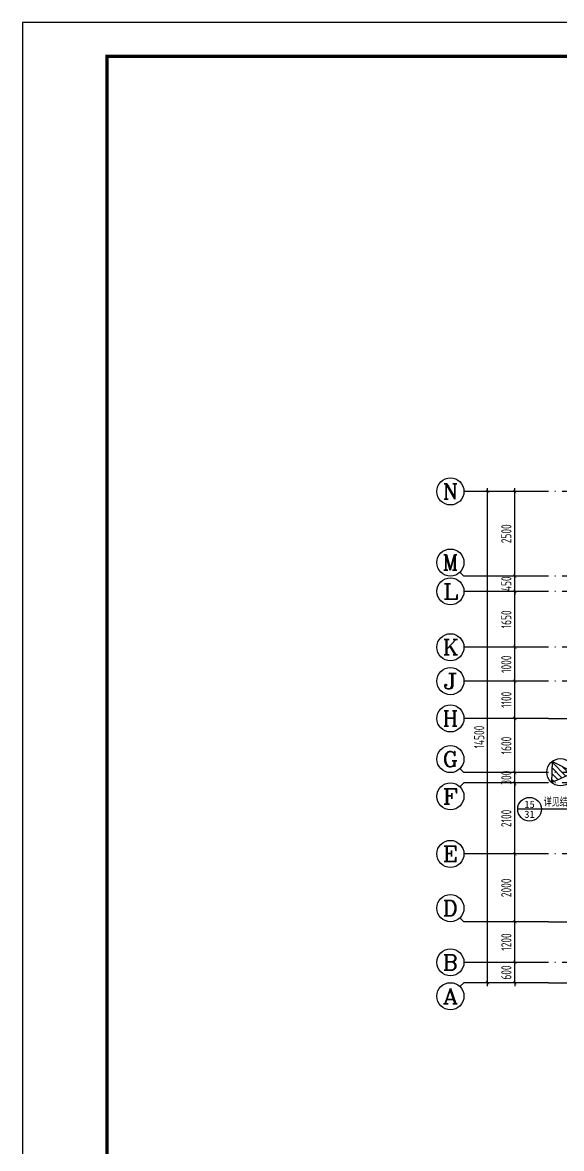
# Model space of a CAD drawing. Extents: x 826826 to 1642106, y -156213 to 399140.
# Drawn here: x 1269219 to 1285142, y 322108 to 355342 of the extents above; entities that cross this region are included whole.
import ezdxf
from ezdxf.enums import TextEntityAlignment as Align

# ---------------------------------------------------------------- set-up
doc = ezdxf.new("R2010")
doc.units = 0
doc.header["$LTSCALE"] = 1000
doc.linetypes.add('DOTE', pattern=[2.42, 2, -0.2, 0.02, -0.2])
doc.layers.get('0').update_dxf_attribs({"linetype": 'CONTINUOUS'})
doc.layers.get('DEFPOINTS').update_dxf_attribs({"linetype": 'CONTINUOUS'})
for name, color, linetype in [('-TK', 7, 'CONTINUOUS'), ('A-AXIS', 1, 'CONTINUOUS'), ('A-DOTE', 10, 'DOTE'), ('AXIS_TEXT', 4, 'CONTINUOUS'), ('DIM_IDEN', 67, 'CONTINUOUS'), ('PUB_TEXT', 2, 'CONTINUOUS'), ('S-X详图标注', 3, 'CONTINUOUS'), ('S-Y一般标注', 3, 'CONTINUOUS')]:
    doc.layers.add(name, color=color, linetype=linetype)
doc.styles.add('_TCH_AXIS', font='COMPLEX', dxfattribs={"bigfont": 'GBCBIG'})
doc.styles.add('_TCH_LABEL', font='simhei.ttf')
doc.styles.add('COMPLEX', font='COMPLEX')
doc.styles.add('TSSD_DIMENSION', font='Tssdeng.shx', dxfattribs={"width": 0.7, "bigfont": 'tssdchn.shx'})
doc.dimstyles.new('TSSD_100_100$0', dxfattribs={"dimtxt": 300, "dimasz": 80, "dimexe": 100, "dimexo": 250, "dimgap": 100, "dimtad": 1, "dimdec": 0, "dimzin": 0, "dimdsep": 46, "dimtxsty": 'TSSD_DIMENSION', "dimblk": 'ARCHTICK', "dimcen": 0, "dimdle": 100, "dimclrd": 3, "dimclre": 3, "dimclrt": 7, "dimadec": 0, "dimazin": 0, "dimtfac": 1, "dimtdec": 0, "dimtix": 1, "dimtmove": 2, "dimatfit": 3, "dimldrblk": 'ARCHTICK', "dimfxl": 0, "dimtolj": 1, "dimtzin": 0, "dimarcsym": 0})

# ---------------------------------------------------------------- blocks, each defined once
blk = doc.blocks.new('A1')
blk.add_lwpolyline([(0, 59400), (0, 0), (84100, 0), (84100, 59400)], close=True)
at = {"const_width": 100}
blk.add_lwpolyline([(2500, 58400), (2500, 1000), (83100, 1000), (83100, 58400)], close=True, dxfattribs=at)
blk = doc.blocks.new('_ArchTick')
at = {"color": 0, "linetype": 'ByBlock', "const_width": 0.15}
blk.add_lwpolyline([(-0.5, -0.5), (0.5, 0.5)], dxfattribs=at)
blk = doc.blocks.new('*D36')
at = {"layer": 'DEFPOINTS', "color": 0}
for p in [(738721, 334882), (739721, 334882), (739721, 334282)]:
    blk.add_point(p, dxfattribs=at)
at = {"layer": 'S-Y一般标注', "color": 0, "lineweight": -2}
for p, q in [((739471, 334882), (738621, 334882)), ((738721, 334882), (738721, 334982)), ((738721, 334282), (738721, 334882)), ((739471, 334282), (738621, 334282)), ((738721, 334282), (738721, 334182))]:
    blk.add_line(p, q, dxfattribs=at)
at = {"layer": 'S-Y一般标注', "color": 0, "lineweight": -2, "xscale": 100, "yscale": 100, "zscale": 100}
for p, rotation in [((738721, 334882), 270), ((738721, 334282), 90)]:
    blk.add_blockref('_ArchTick', p, dxfattribs=dict(at, rotation=rotation))
at = {"layer": 'S-Y一般标注', "color": 7, "insert": (738471, 334582), "char_height": 300, "attachment_point": 5, "rotation": 90, "style": 'TSSD_DIMENSION'}
blk.add_mtext('\\A1;600', dxfattribs=at)
blk = doc.blocks.new('*D37')
at = {"layer": 'DEFPOINTS', "color": 0}
for p in [(738721, 336082), (739721, 336082), (739721, 334882)]:
    blk.add_point(p, dxfattribs=at)
at = {"layer": 'S-Y一般标注', "color": 0, "lineweight": -2}
for p, q in [((739471, 336082), (738621, 336082)), ((738721, 334782), (738721, 336182)), ((739471, 334882), (738621, 334882))]:
    blk.add_line(p, q, dxfattribs=at)
at = {"layer": 'S-Y一般标注', "color": 0, "lineweight": -2, "xscale": 100, "yscale": 100, "zscale": 100}
for p, rotation in [((738721, 336082), 90), ((738721, 334882), 270)]:
    blk.add_blockref('_ArchTick', p, dxfattribs=dict(at, rotation=rotation))
at = {"layer": 'S-Y一般标注', "color": 7, "insert": (738471, 335482), "char_height": 300, "attachment_point": 5, "rotation": 90, "style": 'TSSD_DIMENSION'}
blk.add_mtext('\\A1;1200', dxfattribs=at)
blk = doc.blocks.new('*D38')
at = {"layer": 'DEFPOINTS', "color": 0}
for p in [(738721, 338082), (739721, 338082), (739721, 336082)]:
    blk.add_point(p, dxfattribs=at)
at = {"layer": 'S-Y一般标注', "color": 0, "lineweight": -2}
for p, q in [((739471, 338082), (738621, 338082)), ((738721, 335982), (738721, 338182)), ((739471, 336082), (738621, 336082))]:
    blk.add_line(p, q, dxfattribs=at)
at = {"layer": 'S-Y一般标注', "color": 0, "lineweight": -2, "xscale": 100, "yscale": 100, "zscale": 100}
for p, rotation in [((738721, 338082), 90), ((738721, 336082), 270)]:
    blk.add_blockref('_ArchTick', p, dxfattribs=dict(at, rotation=rotation))
at = {"layer": 'S-Y一般标注', "color": 7, "insert": (738471, 337082), "char_height": 300, "attachment_point": 5, "rotation": 90, "style": 'TSSD_DIMENSION'}
blk.add_mtext('\\A1;2000', dxfattribs=at)
blk = doc.blocks.new('*D39')
at = {"layer": 'DEFPOINTS', "color": 0}
for p in [(738721, 340182), (739721, 340182), (739721, 338082)]:
    blk.add_point(p, dxfattribs=at)
at = {"layer": 'S-Y一般标注', "color": 0, "lineweight": -2}
for p, q in [((739471, 340182), (738621, 340182)), ((738721, 337982), (738721, 340282)), ((739471, 338082), (738621, 338082))]:
    blk.add_line(p, q, dxfattribs=at)
at = {"layer": 'S-Y一般标注', "color": 0, "lineweight": -2, "xscale": 100, "yscale": 100, "zscale": 100}
for p, rotation in [((738721, 340182), 90), ((738721, 338082), 270)]:
    blk.add_blockref('_ArchTick', p, dxfattribs=dict(at, rotation=rotation))
at = {"layer": 'S-Y一般标注', "color": 7, "insert": (738471, 339132), "char_height": 300, "attachment_point": 5, "rotation": 90, "style": 'TSSD_DIMENSION'}
blk.add_mtext('\\A1;2100', dxfattribs=at)
blk = doc.blocks.new('*D40')
at = {"layer": 'DEFPOINTS', "color": 0}
for p in [(738721, 340482), (739721, 340482), (739721, 340182)]:
    blk.add_point(p, dxfattribs=at)
at = {"layer": 'S-Y一般标注', "color": 0, "lineweight": -2}
for p, q in [((739471, 340482), (738621, 340482)), ((738721, 340482), (738721, 340582)), ((738721, 340182), (738721, 340482)), ((739471, 340182), (738621, 340182)), ((738721, 340182), (738721, 340082))]:
    blk.add_line(p, q, dxfattribs=at)
at = {"layer": 'S-Y一般标注', "color": 0, "lineweight": -2, "xscale": 100, "yscale": 100, "zscale": 100}
for p, rotation in [((738721, 340482), 270), ((738721, 340182), 90)]:
    blk.add_blockref('_ArchTick', p, dxfattribs=dict(at, rotation=rotation))
at = {"layer": 'S-Y一般标注', "color": 7, "insert": (738471, 340332), "char_height": 300, "attachment_point": 5, "rotation": 90, "style": 'TSSD_DIMENSION'}
blk.add_mtext('\\A1;300', dxfattribs=at)
blk = doc.blocks.new('*D41')
at = {"layer": 'DEFPOINTS', "color": 0}
for p in [(738721, 342082), (739721, 342082), (739721, 340482)]:
    blk.add_point(p, dxfattribs=at)
at = {"layer": 'S-Y一般标注', "color": 0, "lineweight": -2}
for p, q in [((739471, 342082), (738621, 342082)), ((738721, 340382), (738721, 342182)), ((739471, 340482), (738621, 340482))]:
    blk.add_line(p, q, dxfattribs=at)
at = {"layer": 'S-Y一般标注', "color": 0, "lineweight": -2, "xscale": 100, "yscale": 100, "zscale": 100}
for p, rotation in [((738721, 342082), 90), ((738721, 340482), 270)]:
    blk.add_blockref('_ArchTick', p, dxfattribs=dict(at, rotation=rotation))
at = {"layer": 'S-Y一般标注', "color": 7, "insert": (738471, 341282), "char_height": 300, "attachment_point": 5, "rotation": 90, "style": 'TSSD_DIMENSION'}
blk.add_mtext('\\A1;1600', dxfattribs=at)
blk = doc.blocks.new('*D42')
at = {"layer": 'DEFPOINTS', "color": 0}
for p in [(738721, 343182), (739721, 343182), (739721, 342082)]:
    blk.add_point(p, dxfattribs=at)
at = {"layer": 'S-Y一般标注', "color": 0, "lineweight": -2}
for p, q in [((739471, 343182), (738621, 343182)), ((738721, 341982), (738721, 343282)), ((739471, 342082), (738621, 342082))]:
    blk.add_line(p, q, dxfattribs=at)
at = {"layer": 'S-Y一般标注', "color": 0, "lineweight": -2, "xscale": 100, "yscale": 100, "zscale": 100}
for p, rotation in [((738721, 343182), 90), ((738721, 342082), 270)]:
    blk.add_blockref('_ArchTick', p, dxfattribs=dict(at, rotation=rotation))
at = {"layer": 'S-Y一般标注', "color": 7, "insert": (738471, 342632), "char_height": 300, "attachment_point": 5, "rotation": 90, "style": 'TSSD_DIMENSION'}
blk.add_mtext('\\A1;1100', dxfattribs=at)
blk = doc.blocks.new('*D43')
at = {"layer": 'DEFPOINTS', "color": 0}
for p in [(738721, 344182), (739721, 344182), (739721, 343182)]:
    blk.add_point(p, dxfattribs=at)
at = {"layer": 'S-Y一般标注', "color": 0, "lineweight": -2}
for p, q in [((739471, 344182), (738621, 344182)), ((738721, 343082), (738721, 344282)), ((739471, 343182), (738621, 343182))]:
    blk.add_line(p, q, dxfattribs=at)
at = {"layer": 'S-Y一般标注', "color": 0, "lineweight": -2, "xscale": 100, "yscale": 100, "zscale": 100}
for p, rotation in [((738721, 344182), 90), ((738721, 343182), 270)]:
    blk.add_blockref('_ArchTick', p, dxfattribs=dict(at, rotation=rotation))
at = {"layer": 'S-Y一般标注', "color": 7, "insert": (738471, 343682), "char_height": 300, "attachment_point": 5, "rotation": 90, "style": 'TSSD_DIMENSION'}
blk.add_mtext('\\A1;1000', dxfattribs=at)
blk = doc.blocks.new('*D44')
at = {"layer": 'DEFPOINTS', "color": 0}
for p in [(738721, 345832), (739721, 345832), (739721, 344182)]:
    blk.add_point(p, dxfattribs=at)
at = {"layer": 'S-Y一般标注', "color": 0, "lineweight": -2}
for p, q in [((739471, 345832), (738621, 345832)), ((738721, 344082), (738721, 345932)), ((739471, 344182), (738621, 344182))]:
    blk.add_line(p, q, dxfattribs=at)
at = {"layer": 'S-Y一般标注', "color": 0, "lineweight": -2, "xscale": 100, "yscale": 100, "zscale": 100}
for p, rotation in [((738721, 345832), 90), ((738721, 344182), 270)]:
    blk.add_blockref('_ArchTick', p, dxfattribs=dict(at, rotation=rotation))
at = {"layer": 'S-Y一般标注', "color": 7, "insert": (738471, 345007), "char_height": 300, "attachment_point": 5, "rotation": 90, "style": 'TSSD_DIMENSION'}
blk.add_mtext('\\A1;1650', dxfattribs=at)
blk = doc.blocks.new('*D45')
at = {"layer": 'DEFPOINTS', "color": 0}
for p in [(738721, 346282), (739721, 346282), (739721, 345832)]:
    blk.add_point(p, dxfattribs=at)
at = {"layer": 'S-Y一般标注', "color": 0, "lineweight": -2}
for p, q in [((738721, 346282), (738721, 346382)), ((739471, 346282), (738621, 346282)), ((738721, 345832), (738721, 346282)), ((739471, 345832), (738621, 345832)), ((738721, 345832), (738721, 345732))]:
    blk.add_line(p, q, dxfattribs=at)
at = {"layer": 'S-Y一般标注', "color": 0, "lineweight": -2, "xscale": 100, "yscale": 100, "zscale": 100}
for p, rotation in [((738721, 346282), 270), ((738721, 345832), 90)]:
    blk.add_blockref('_ArchTick', p, dxfattribs=dict(at, rotation=rotation))
at = {"layer": 'S-Y一般标注', "color": 7, "insert": (738471, 346057), "char_height": 300, "attachment_point": 5, "rotation": 90, "style": 'TSSD_DIMENSION'}
blk.add_mtext('\\A1;450', dxfattribs=at)
blk = doc.blocks.new('*D46')
at = {"layer": 'DEFPOINTS', "color": 0}
for p in [(738721, 348782), (739721, 348782), (739721, 346282)]:
    blk.add_point(p, dxfattribs=at)
at = {"layer": 'S-Y一般标注', "color": 0, "lineweight": -2}
for p, q in [((739471, 348782), (738621, 348782)), ((738721, 346182), (738721, 348882)), ((739471, 346282), (738621, 346282))]:
    blk.add_line(p, q, dxfattribs=at)
at = {"layer": 'S-Y一般标注', "color": 0, "lineweight": -2, "xscale": 100, "yscale": 100, "zscale": 100}
for p, rotation in [((738721, 348782), 90), ((738721, 346282), 270)]:
    blk.add_blockref('_ArchTick', p, dxfattribs=dict(at, rotation=rotation))
at = {"layer": 'S-Y一般标注', "color": 7, "insert": (738471, 347532), "char_height": 300, "attachment_point": 5, "rotation": 90, "style": 'TSSD_DIMENSION'}
blk.add_mtext('\\A1;2500', dxfattribs=at)
blk = doc.blocks.new('*D47')
at = {"layer": 'DEFPOINTS', "color": 0}
for p in [(737921, 348782), (739721, 348782), (739721, 334282)]:
    blk.add_point(p, dxfattribs=at)
at = {"layer": 'S-Y一般标注', "color": 0, "lineweight": -2}
for p, q in [((739471, 348782), (737821, 348782)), ((737921, 334182), (737921, 348882)), ((739471, 334282), (737821, 334282))]:
    blk.add_line(p, q, dxfattribs=at)
at = {"layer": 'S-Y一般标注', "color": 0, "lineweight": -2, "xscale": 100, "yscale": 100, "zscale": 100}
for p, rotation in [((737921, 348782), 90), ((737921, 334282), 270)]:
    blk.add_blockref('_ArchTick', p, dxfattribs=dict(at, rotation=rotation))
at = {"layer": 'S-Y一般标注', "color": 7, "insert": (737671, 341532), "char_height": 300, "attachment_point": 5, "rotation": 90, "style": 'TSSD_DIMENSION'}
blk.add_mtext('\\A1;14500', dxfattribs=at)
blk = doc.blocks.new('_AXISO')
blk.add_circle((0, 0), 0.5)
at = {"layer": 'AXIS_TEXT', "style": 'COMPLEX', "width": 1.041667}
blk.add_attdef('A', text='', height=0.56, dxfattribs=at).set_placement((-0.25, -0.28), (0.25, -0.28), align=Align.FIT)
blk = doc.blocks.new('20210805.12141193')
at = {"layer": 'DIM_IDEN'}
for p, q in [((13926, 17845), (14835, 17845)), ((13926, 16505), (13926, 17845)), ((15535, 17845), (14835, 17845)), ((9145, 15098), (8445, 15098)), ((9990, 15098), (9145, 15098)), ((10716, 15098), (9990, 15098)), ((16916, 15098), (17642, 15098)), ((17642, 15098), (18487, 15098)), ((19187, 15098), (18487, 15098)), ((5090, 14211), (4390, 14211)), ((5999, 14211), (5090, 14211)), ((5999, 11905), (5999, 14211)), ((7149, 14211), (6449, 14211)), ((8058, 14211), (7149, 14211)), ((8058, 11905), (8058, 14211)), ((18555, 14211), (19464, 14211)), ((18555, 10905), (18555, 14211)), ((20164, 14211), (19464, 14211)), ((20974, 14211), (21883, 14211)), ((20974, 11905), (20974, 14211)), ((22583, 14211), (21883, 14211)), ((23033, 14211), (23942, 14211)), ((23033, 11905), (23033, 14211)), ((24642, 14211), (23942, 14211)), ((2669, 12461), (1969, 12461)), ((3578, 12461), (2669, 12461)), ((3578, 10905), (3578, 12461)), ((10018, 12511), (9318, 12511)), ((10477, 12511), (10018, 12511)), ((10477, 10905), (10477, 12511)), ((25454, 12461), (26363, 12461)), ((25454, 10905), (25454, 12461)), ((27063, 12461), (26363, 12461)), ((11816, 10649), (12274, 10649)), ((11816, 9805), (11816, 10649)), ((12774, 10649), (12274, 10649)), ((16758, 10649), (16258, 10649)), ((17216, 10649), (16758, 10649)), ((17216, 9805), (17216, 10649)), ((1103, 7223), (403, 7223)), ((1850, 7223), (1103, 7223)), ((2416, 7223), (1850, 7223)), ((3706, 3405), (3706, 2166)), ((25326, 3405), (25326, 2166)), ((4923, 2530), (5370, 2530)), ((5370, 2530), (6486, 2530)), ((6986, 2530), (6486, 2530)), ((22546, 2530), (22046, 2530)), ((23662, 2530), (22546, 2530)), ((24109, 2530), (23662, 2530)), ((2797, 2166), (2097, 2166)), ((3706, 2166), (2797, 2166)), ((9689, 2205), (9689, 850)), ((11512, 2195), (11512, 850)), ((13532, 2205), (13532, 850)), ((15499, 2205), (15499, 850)), ((17542, 2195), (17542, 850)), ((19343, 2205), (19343, 850)), ((25326, 2166), (26235, 2166)), ((26935, 2166), (26235, 2166)), ((8780, 850), (8080, 850)), ((9689, 850), (8780, 850)), ((10603, 850), (9903, 850)), ((11512, 850), (10603, 850)), ((12623, 850), (11923, 850)), ((13532, 850), (12623, 850)), ((15499, 850), (16408, 850)), ((17108, 850), (16408, 850)), ((17542, 850), (18451, 850)), ((19151, 850), (18451, 850)), ((19343, 850), (20252, 850)), ((20952, 850), (20252, 850))]:
    blk.add_line(p, q, dxfattribs=at)
for points, const_width in [([(14031, 16505), (14031, 16705)], 35), ([(10716, 15203), (10516, 15203)], 35), ([(16916, 15203), (17116, 15203)], 35), ([(5894, 11905), (5894, 12105)], 35), ([(7953, 11905), (7953, 12105)], 35), ([(21079, 11905), (21079, 12105)], 35), ([(23138, 11905), (23138, 12105)], 35), ([(3473, 10905), (3473, 11105)], 35), ([(10372, 10905), (10372, 11105)], 35), ([(18660, 10905), (18660, 11105)], 35), ([(25559, 10905), (25559, 11105)], 35), ([(11891, 9805), (11891, 9947)], 25), ([(17141, 9805), (17141, 9947)], 25), ([(2416, 7328), (2216, 7328)], 35), ([(3601, 3405), (3601, 3205)], 35), ([(25431, 3405), (25431, 3205)], 35), ([(4923, 2455), (5066, 2455)], 25), ([(24109, 2455), (23966, 2455)], 25), ([(9584, 2205), (9584, 2005)], 35), ([(11407, 2195), (11407, 1995)], 35), ([(13427, 2205), (13427, 2005)], 35), ([(15604, 2205), (15604, 2005)], 35), ([(17647, 2195), (17647, 1995)], 35), ([(19448, 2205), (19448, 2005)], 35)]:
    blk.add_lwpolyline(points, dxfattribs=dict(at, const_width=const_width))
for centre, radius in [((15185, 17845), 350), ((8795, 15098), 350), ((18837, 15098), 350), ((4740, 14211), 350), ((6799, 14211), 350), ((19814, 14211), 350), ((22233, 14211), 350), ((24292, 14211), 350), ((2319, 12461), 350), ((9668, 12511), 350), ((26713, 12461), 350), ((12524, 10649), 250), ((16508, 10649), 250), ((753, 7223), 350), ((6736, 2530), 250), ((22296, 2530), 250), ((2447, 2166), 350), ((26585, 2166), 350), ((8430, 850), 350), ((10253, 850), 350), ((12273, 850), 350), ((16758, 850), 350), ((18801, 850), 350), ((20602, 850), 350)]:
    blk.add_circle(centre, radius, dxfattribs=at)
at = {"layer": 'PUB_TEXT', "style": '_TCH_AXIS'}
for height, p in [(236.3, (14105, 17928)), (236.3, (9215, 15182)), (236.3, (17757, 15182)), (236.3, (5160, 14295)), (236.3, (7219, 14295)), (236.3, (18734, 14295)), (236.3, (21153, 14295)), (236.3, (23213, 14295)), (236.3, (2739, 12545)), (236.3, (10088, 12595)), (236.3, (25634, 12545)), (168.8, (11752, 10709)), (168.8, (16808, 10709)), (236.3, (1173, 7306)), (168.8, (5965, 2589)), (168.8, (22596, 2589)), (236.3, (2867, 2249)), (236.3, (25505, 2249)), (236.3, (8850, 933)), (236.3, (10673, 933)), (236.3, (12694, 933)), (236.3, (15679, 933)), (236.3, (17721, 933)), (236.3, (19522, 933))]:
    blk.add_text('详见结施', height=height, dxfattribs=at).set_placement(p)
at = {"layer": 'PUB_TEXT', "style": '_TCH_LABEL'}
for s, height, width, p, p2 in [('13', 212.7, 1.00565, (15031, 17885), (15339, 17885)), ('30', 212, 1.017143, (15030, 17592), (15340, 17592)), ('20', 213.8, 0.988889, (8643, 15139), (8947, 15139)), ('20', 213.8, 0.988889, (18685, 15139), (18989, 15139)), ('31', 212.3, 1.011364, (8641, 14845), (8950, 14845)), ('31', 212.3, 1.011364, (18682, 14845), (18991, 14845)), ('9', 242, 1.011364, (4652, 14250), (4828, 14250)), ('10', 213.8, 0.988889, (6647, 14252), (6951, 14252)), ('11', 210.8, 1.034884, (19657, 14252), (19971, 14252)), ('10', 213.8, 0.988889, (22081, 14252), (22385, 14252)), ('9', 242, 1.011364, (24204, 14250), (24380, 14250)), ('29', 211.6, 1.022989, (4584, 13959), (4895, 13959)), ('29', 211.6, 1.022989, (6644, 13959), (6955, 13959)), ('29', 211.6, 1.022989, (19658, 13959), (19969, 13959)), ('29', 211.6, 1.022989, (22077, 13959), (22388, 13959)), ('29', 211.6, 1.022989, (24136, 13959), (24448, 13959)), ('7', 241, 1.053254, (2228, 12500), (2410, 12500)), ('11', 210.8, 1.034884, (9511, 12552), (9825, 12552)), ('8', 242, 1.017143, (26625, 12500), (26801, 12500)), ('28', 212.3, 1.011364, (2164, 12208), (2473, 12208)), ('29', 211.6, 1.022989, (9512, 12259), (9824, 12259)), ('28', 212.3, 1.011364, (26559, 12208), (26867, 12208)), ('12', 151.1, 1.022989, (12412, 10679), (12635, 10679)), ('12', 151.1, 1.022989, (16397, 10679), (16619, 10679)), ('30', 151.4, 1.017143, (12413, 10469), (12634, 10469)), ('28', 151.4, 1.017143, (16398, 10469), (16619, 10469)), ('15', 211.2, 1.028902, (597, 7263), (909, 7263)), ('31', 212.3, 1.011364, (599, 6970), (907, 6970)), ('6', 173, 1.011364, (6673, 2558), (6799, 2558)), ('6', 173, 1.011364, (22233, 2558), (22358, 2558)), ('1', 241, 1.034884, (2357, 2205), (2537, 2205)), ('27', 151.1, 1.022989, (6625, 2350), (6847, 2350)), ('27', 151.1, 1.022989, (22184, 2350), (22407, 2350)), ('3', 242, 1.00565, (26498, 2205), (26672, 2205)), ('25', 212.7, 1.00565, (2293, 1913), (2601, 1913)), ('26', 211.6, 1.022989, (26429, 1914), (26741, 1914)), ('4', 241, 1.034884, (8340, 889), (8520, 889)), ('5', 241, 1.028902, (10163, 889), (10342, 889)), ('2', 241, 1.022989, (12185, 889), (12362, 889)), ('2', 241, 1.022989, (16669, 889), (16847, 889)), ('5', 241, 1.028902, (18711, 889), (18890, 889)), ('4', 241, 1.034884, (20512, 889), (20692, 889)), ('26', 211.6, 1.022989, (8274, 598), (8586, 598)), ('27', 211.6, 1.022989, (10097, 598), (10408, 598)), ('25', 212.7, 1.00565, (12120, 597), (12427, 597)), ('25', 212.7, 1.00565, (16604, 597), (16912, 597)), ('27', 211.6, 1.022989, (18645, 598), (18956, 598)), ('26', 211.6, 1.022989, (20446, 598), (20758, 598))]:
    blk.add_text(s, height=height, dxfattribs=dict(at, width=width)).set_placement(p, p2, align=Align.FIT)
blk = doc.blocks.new('20210801.08473688')
at = {"layer": 'A-AXIS'}
for p, q in [((3300, 18800), (800, 18800)), ((682.8, 16417.2), (800, 16300)), ((3300, 16300), (800, 16300)), ((3300, 15850), (800, 15850)), ((3300, 14200), (800, 14200)), ((3300, 13200), (800, 13200)), ((3300, 12100), (800, 12100)), ((682.8, 10617.2), (800, 10500)), ((3300, 10500), (800, 10500)), ((682.8, 10082.8), (800, 10200)), ((3300, 10200), (800, 10200)), ((3300, 8100), (800, 8100)), ((682.8, 6217.2), (800, 6100)), ((3300, 6100), (800, 6100)), ((3300, 4900), (800, 4900)), ((682.8, 4182.8), (800, 4300)), ((3300, 4300), (800, 4300))]:
    blk.add_line(p, q, dxfattribs=at)
at = {"layer": 'A-DOTE'}
for p, q in [((54100, 18800), (3300, 18800)), ((54100, 16300), (3300, 16300)), ((54100, 15850), (3300, 15850)), ((54100, 14200), (3300, 14200)), ((54100, 13200), (3300, 13200)), ((3300, 12100), (54100, 12100)), ((54100, 10500), (3300, 10500)), ((54100, 10200), (3300, 10200)), ((54100, 8100), (3300, 8100)), ((3300, 6100), (54100, 6100)), ((54100, 4900), (3300, 4900)), ((3300, 4300), (54100, 4300))]:
    blk.add_line(p, q, dxfattribs=at)
at = {"layer": 'A-AXIS'}
ref = blk.add_blockref('_AXISO', (400, 18800), dxfattribs=dict(at, xscale=800, yscale=800, zscale=800))
ref.add_attrib('A', 'N', dxfattribs={"layer": 'AXIS_TEXT', "height": 452.5, "style": '_TCH_AXIS', "width": 1.105263}).set_placement((173.7, 18573.7), (626.3, 18573.7), align=Align.FIT)
ref = blk.add_blockref('_AXISO', (400, 16700), dxfattribs=dict(at, xscale=800, yscale=800, zscale=800))
ref.add_attrib('A', 'M', dxfattribs={"layer": 'AXIS_TEXT', "height": 452.5, "style": '_TCH_AXIS'}).set_placement((173.7, 16473.7), (626.3, 16473.7), align=Align.FIT)
ref = blk.add_blockref('_AXISO', (400, 15850), dxfattribs=dict(at, xscale=800, yscale=800, zscale=800))
ref.add_attrib('A', 'L', dxfattribs={"layer": 'AXIS_TEXT', "height": 452.5, "style": '_TCH_AXIS', "width": 1.4}).set_placement((173.7, 15623.7), (626.3, 15623.7), align=Align.FIT)
ref = blk.add_blockref('_AXISO', (400, 14200), dxfattribs=dict(at, xscale=800, yscale=800, zscale=800))
ref.add_attrib('A', 'K', dxfattribs={"layer": 'AXIS_TEXT', "height": 452.5, "style": '_TCH_AXIS', "width": 1.105263}).set_placement((173.7, 13973.7), (626.3, 13973.7), align=Align.FIT)
ref = blk.add_blockref('_AXISO', (400, 13200), dxfattribs=dict(at, xscale=800, yscale=800, zscale=800))
ref.add_attrib('A', 'J', dxfattribs={"layer": 'AXIS_TEXT', "height": 452.5, "style": '_TCH_AXIS', "width": 1.909091}).set_placement((173.7, 12973.7), (626.3, 12973.7), align=Align.FIT)
ref = blk.add_blockref('_AXISO', (400, 12100), dxfattribs=dict(at, xscale=800, yscale=800, zscale=800))
ref.add_attrib('A', 'H', dxfattribs={"layer": 'AXIS_TEXT', "height": 452.5, "style": '_TCH_AXIS', "width": 1.05}).set_placement((173.7, 11873.7), (626.3, 11873.7), align=Align.FIT)
ref = blk.add_blockref('_AXISO', (400, 10900), dxfattribs=dict(at, xscale=800, yscale=800, zscale=800))
ref.add_attrib('A', 'G', dxfattribs={"layer": 'AXIS_TEXT', "height": 452.5, "style": '_TCH_AXIS', "width": 1.166667}).set_placement((173.7, 10673.7), (626.3, 10673.7), align=Align.FIT)
ref = blk.add_blockref('_AXISO', (400, 9800), dxfattribs=dict(at, xscale=800, yscale=800, zscale=800))
ref.add_attrib('A', 'F', dxfattribs={"layer": 'AXIS_TEXT', "height": 452.5, "style": '_TCH_AXIS', "width": 1.3125}).set_placement((173.7, 9573.7), (626.3, 9573.7), align=Align.FIT)
ref = blk.add_blockref('_AXISO', (400, 8100), dxfattribs=dict(at, xscale=800, yscale=800, zscale=800))
ref.add_attrib('A', 'E', dxfattribs={"layer": 'AXIS_TEXT', "height": 452.5, "style": '_TCH_AXIS', "width": 1.3125}).set_placement((173.7, 7873.7), (626.3, 7873.7), align=Align.FIT)
ref = blk.add_blockref('_AXISO', (400, 6500), dxfattribs=dict(at, xscale=800, yscale=800, zscale=800))
ref.add_attrib('A', 'D', dxfattribs={"layer": 'AXIS_TEXT', "height": 452.5, "style": '_TCH_AXIS', "width": 1.235294}).set_placement((173.7, 6273.7), (626.3, 6273.7), align=Align.FIT)
ref = blk.add_blockref('_AXISO', (400, 4900), dxfattribs=dict(at, xscale=800, yscale=800, zscale=800))
ref.add_attrib('A', 'B', dxfattribs={"layer": 'AXIS_TEXT', "height": 452.5, "style": '_TCH_AXIS', "width": 1.235294}).set_placement((173.7, 4673.7), (626.3, 4673.7), align=Align.FIT)
ref = blk.add_blockref('_AXISO', (400, 3900), dxfattribs=dict(at, xscale=800, yscale=800, zscale=800))
ref.add_attrib('A', 'A', dxfattribs={"layer": 'AXIS_TEXT', "height": 452.5, "style": '_TCH_AXIS', "width": 1.166667}).set_placement((173.7, 3673.7), (626.3, 3673.7), align=Align.FIT)
at = {"layer": 'S-Y一般标注'}
for p1, p2, distance, picture, middle in [((3300, 4300), (3300, 18800), 1800, '*D47', (1250, 11550)), ((3300, 16300), (3300, 18800), 1000, '*D46', (2050, 17550)), ((3300, 15850), (3300, 16300), 1000, '*D45', (2050, 16075)), ((3300, 14200), (3300, 15850), 1000, '*D44', (2050, 15025)), ((3300, 13200), (3300, 14200), 1000, '*D43', (2050, 13700)), ((3300, 12100), (3300, 13200), 1000, '*D42', (2050, 12650)), ((3300, 10500), (3300, 12100), 1000, '*D41', (2050, 11300)), ((3300, 10200), (3300, 10500), 1000, '*D40', (2050, 10350)), ((3300, 8100), (3300, 10200), 1000, '*D39', (2050, 9150)), ((3300, 6100), (3300, 8100), 1000, '*D38', (2050, 7100)), ((3300, 4900), (3300, 6100), 1000, '*D37', (2050, 5500)), ((3300, 4300), (3300, 4900), 1000, '*D36', (2050, 4600))]:
    dim = blk.add_aligned_dim(p1=p1, p2=p2, distance=distance, dimstyle='TSSD_100_100$0', override={"dimasz": 100, "dimclrd": 0, "dimclre": 0}, dxfattribs=at)
    dim.commit()
    dim.dimension.update_dxf_attribs({"geometry": picture, "text_midpoint": middle, "insert": (-736421.3, -329982)})

msp = doc.modelspace()

# ---------------------------------------------------------------- hatches: boundary and pattern name
at = {"layer": 'S-X详图标注'}
h = msp.add_hatch(dxfattribs=at)
h.set_pattern_fill('METAL', color=256, scale=30, angle=-90, style=0)
h.set_pattern_definition([(315, (1073757.51, 221666.63), (84.852814, 84.852814), [])])
h.paths.add_polyline_path([(1285511, 333202.07), (1284868.05, 333532.65), (1284847.98, 332913.87)])

# ---------------------------------------------------------------- linework, layer by layer
msp.add_lwpolyline([(1285511, 333202.07), (1284868.05, 333532.65), (1284847.98, 332913.87), (1285511, 333202.07)], dxfattribs=at)
msp.add_circle((1285111.21, 333215.04), 400, dxfattribs=at)

# ---------------------------------------------------------------- block references
at = {"layer": '-TK'}
msp.add_blockref('A1', (1269218.71, 295942.46), dxfattribs=at)
at = {"layer": 'PUB_TEXT'}
msp.add_blockref('20210805.12141193', (1283445.12, 324897.44), dxfattribs=at)
at = {"layer": 'S-Y一般标注'}
msp.add_blockref('20210801.08473688', (1281461, 322702.07), dxfattribs=at)

doc.saveas('drawing.dxf')
